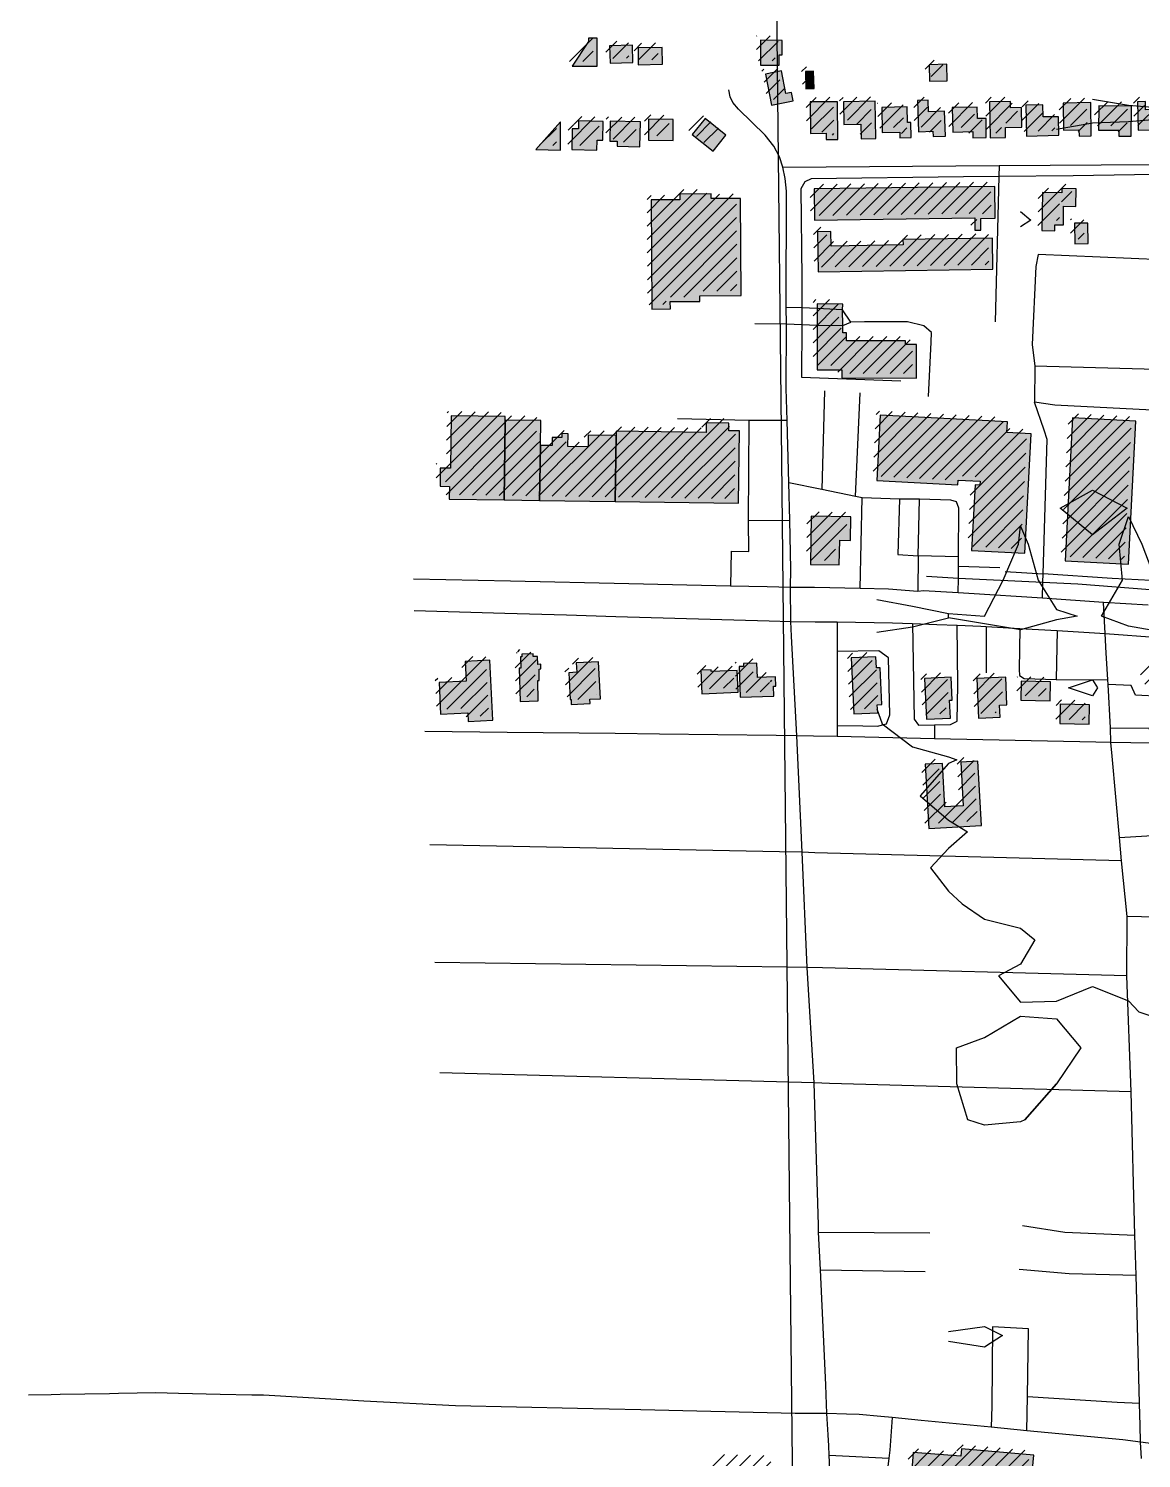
# Model space of a CAD drawing. Extents: x 6576311 to 6728256, y 2029764 to 2237541.
# Drawn here: x 6666566 to 6668423, y 2176380 to 2178765 of the extents above; entities that cross this region are included whole.
import ezdxf

# ---------------------------------------------------------------- set-up
doc = ezdxf.new("R2010")
doc.units = 21
for name, color, linetype in [('BUILDINGS', 9, 'Continuous'), ('CL_LOCAL', 4, 'Continuous'), ('CL_MAJOR', 2, 'Continuous'), ('CL_TRAIL', 6, 'Continuous'), ('CONTOUR_INDEX', 150, 'Continuous'), ('PLSS_QQ', 8, 'Continuous'), ('PLSS_SECTION', 7, 'Continuous')]:
    doc.layers.add(name, color=color, linetype=linetype)

msp = doc.modelspace()

# ---------------------------------------------------------------- hatches: boundary and pattern name
at = {"layer": 'BUILDINGS_HATCH'}
for points in [[(6667473, 2178702.5), (6667515, 2178702.6), (6667514.8, 2178748.9), (6667500.3, 2178748.8), (6667500.3, 2178743.4)], [(6667535.5, 2178736.2), (6667536.5, 2178707.1), (6667574.5, 2178708.4), (6667573.5, 2178737.5)], [(6667787.5, 2178703.8), (6667818.4, 2178703.9), (6667818.4, 2178721.4), (6667823.2, 2178721.4), (6667823.4, 2178745.4), (6667787.3, 2178745.6)], [(6667582.9, 2178732.8), (6667583.3, 2178704.7), (6667623.6, 2178705.6), (6667623.2, 2178733.7)], [(6667795.8, 2178689.2), (6667805.9, 2178637.2), (6667841.9, 2178644.3), (6667839, 2178658.5), (6667829.7, 2178656.6), (6667822.2, 2178694.4)], [(6667862.4, 2178693.5), (6667863.1, 2178664.7), (6667876.7, 2178665.2), (6667876, 2178693.9)], [(6668068.6, 2178704.6), (6668069.5, 2178677.2), (6668099, 2178678.1), (6668098.3, 2178705.4)], [(6667870, 2178642.6), (6667870.8, 2178590.1), (6667896.6, 2178590.6), (6667896.7, 2178580), (6667916.5, 2178580.1), (6667915.7, 2178643.1)], [(6667925.9, 2178642.8), (6667926.6, 2178604.9), (6667954.7, 2178605.4), (6667955.4, 2178581.4), (6667979.7, 2178581.8), (6667978.4, 2178643.7)], [(6668049, 2178645.1), (6668050.9, 2178593), (6668075, 2178593.9), (6668075.3, 2178584.8), (6668096, 2178585.6), (6668094.4, 2178627.1), (6668067.8, 2178626.3), (6668067.1, 2178645.9)], [(6668169.2, 2178643.1), (6668170.6, 2178583), (6668196.4, 2178583.4), (6668196.1, 2178599.8), (6668223.3, 2178600.7), (6668222.9, 2178633.4), (6668204.4, 2178633), (6668204.4, 2178643.6)], [(6668292.3, 2178640.7), (6668293.1, 2178595.5), (6668318.6, 2178596), (6668318.9, 2178585.8), (6668339.3, 2178586.2), (6668338.3, 2178641.6)], [(6668416.2, 2178643), (6668417.3, 2178595.6), (6668493.9, 2178597.1), (6668493.4, 2178630.9), (6668429.9, 2178629.6), (6668429.6, 2178643.4)], [(6667989.5, 2178633.2), (6667990.5, 2178591.7), (6668019.7, 2178592.5), (6668020, 2178582.7), (6668038.7, 2178583.2), (6668038.1, 2178608.3), (6668032.7, 2178608.3), (6668032, 2178634.5)], [(6668107.4, 2178633.3), (6668108.2, 2178592.5), (6668141.6, 2178593.1), (6668141.7, 2178582.9), (6668164.1, 2178583.3), (6668163.7, 2178615), (6668149.5, 2178614.9), (6668149.1, 2178634.2)], [(6668230.2, 2178637.1), (6668231.3, 2178585.8), (6668285.4, 2178587.1), (6668284.8, 2178618), (6668258.9, 2178617.6), (6668258.6, 2178637.6)], [(6668351.5, 2178595.7), (6668385.5, 2178595.5), (6668385.3, 2178585.7), (6668406, 2178585.4), (6668406.3, 2178635.7), (6668351.9, 2178636.2)], [(6667412.6, 2178563.1), (6667453.4, 2178562.5), (6667453.8, 2178609.5)], [(6667472.4, 2178563.3), (6667514.1, 2178562.4), (6667514.6, 2178578.8), (6667524.3, 2178578.9), (6667525, 2178610.2), (6667483.6, 2178611.1), (6667483.4, 2178597.6), (6667473.1, 2178597.9)], [(6667535.9, 2178577.4), (6667548.1, 2178577.1), (6667547.9, 2178568.8), (6667585.9, 2178567.8), (6667586.8, 2178609.7), (6667536.6, 2178610.6)], [(6667600.3, 2178578.8), (6667641.4, 2178578.6), (6667641.5, 2178613.2), (6667600.4, 2178613.8)], [(6667673.4, 2178588.6), (6667708.1, 2178560.7), (6667729.6, 2178587), (6667694.9, 2178615.2)], [(6667876.9, 2178497.6), (6667877.6, 2178445.6), (6668145.1, 2178449.2), (6668145.1, 2178428.8), (6668155.1, 2178428.8), (6668155, 2178448.5), (6668178.8, 2178449), (6668178.3, 2178501.8)], [(6668256.9, 2178428.2), (6668278.2, 2178427.9), (6668278.4, 2178437.7), (6668292.9, 2178437.8), (6668293, 2178468.8), (6668313.7, 2178468.5), (6668313.9, 2178498), (6668290.4, 2178498.2), (6668290.4, 2178491.3), (6668257.8, 2178491.9)], [(6667604.7, 2178479.4), (6667605.7, 2178296.9), (6667636.9, 2178297.4), (6667636.8, 2178309.8), (6667685.9, 2178310), (6667685.9, 2178319.5), (6667754.8, 2178320.1), (6667753.8, 2178481.8), (6667704.8, 2178481.6), (6667704.7, 2178489.3), (6667652.8, 2178489.1), (6667652.9, 2178479.6)], [(6667882.5, 2178426.3), (6667883.7, 2178359.6), (6668175.2, 2178363.7), (6668174.4, 2178415.5), (6668025, 2178413), (6668025.3, 2178404.3), (6667905, 2178402.3), (6667904.7, 2178426.4)], [(6668311.3, 2178440.4), (6668311.7, 2178406.2), (6668334.1, 2178406.6), (6668333.7, 2178440.5)], [(6667881.8, 2178195.7), (6667922.9, 2178195.9), (6667923, 2178182.4), (6668047.5, 2178182.2), (6668047.8, 2178238.3), (6668029.1, 2178238.2), (6668029.1, 2178244), (6667930.6, 2178244.4), (6667930.6, 2178257.8), (6667924.6, 2178257.8), (6667924.6, 2178269.8), (6667924.3, 2178296.2), (6667924.7, 2178305.5), (6667881.9, 2178305.7), (6667881.9, 2178298.4), (6667881.6, 2178270.5)], [(6667252.6, 2178001.7), (6667268.3, 2178001.5), (6667268, 2177980.3), (6667359.4, 2177979.1), (6667361.3, 2178112.2), (6667361.4, 2178118), (6667271, 2178119.3), (6667269.8, 2178031.8), (6667253, 2178032)], [(6667981.4, 2178011.2), (6668116.5, 2178004.2), (6668116.9, 2178012), (6668153.6, 2178010.1), (6668153.2, 2178003.7), (6668145.3, 2178004.1), (6668139.6, 2177894.5), (6668228.5, 2177889.9), (6668238.8, 2178089.1), (6668198.4, 2178091.2), (6668199.4, 2178109.2), (6667987.1, 2178120.1)], [(6668295.6, 2177877.5), (6668401.1, 2177871.9), (6668413.8, 2178110.3), (6668308.2, 2178115.8)], [(6667359.4, 2177979.1), (6667418.7, 2177978.2), (6667420, 2178069.8), (6667420.6, 2178111.4), (6667361.3, 2178112.2)], [(6667544.8, 2177976.5), (6667750.7, 2177973.6), (6667752.4, 2178094.1), (6667734.5, 2178094.3), (6667734.6, 2178107.1), (6667696.6, 2178107.6), (6667696.4, 2178091.5), (6667546.5, 2178093.6), (6667546.4, 2178086.5)], [(6667418.7, 2177978.2), (6667544.8, 2177976.5), (6667546.4, 2178086.5), (6667499.9, 2178087.1), (6667499.7, 2178067.7), (6667465.9, 2178068.2), (6667466.2, 2178089.3), (6667455.8, 2178089.5), (6667455.6, 2178083.1), (6667439.9, 2178083.3), (6667439.7, 2178069.5), (6667420, 2178069.8)], [(6667870.6, 2177871.3), (6667918.8, 2177870.5), (6667919.5, 2177911.7), (6667937.6, 2177911.4), (6667938.3, 2177950.8), (6667872, 2177951.9)], [(6667251, 2177674.2), (6667253.5, 2177621.5), (6667298.7, 2177623.7), (6667299.3, 2177609.5), (6667340.6, 2177611.5), (6667335.7, 2177711.6), (6667294.7, 2177709.6), (6667296.4, 2177676.4)], [(6667384.5, 2177698.6), (6667386.1, 2177642.9), (6667416.5, 2177643.8), (6667415.6, 2177677.5), (6667418.2, 2177677.6), (6667417.7, 2177696.9), (6667421, 2177697), (6667420.7, 2177704.8), (6667415.5, 2177704.6), (6667415.1, 2177717.9), (6667408.2, 2177717.8), (6667408, 2177722.3), (6667389.1, 2177721.8), (6667389.2, 2177717.1), (6667386.8, 2177717), (6667387.3, 2177698.6)], [(6667938.6, 2177715.3), (6667943.2, 2177622.1), (6667982.9, 2177624.1), (6667982.2, 2177637.1), (6667990, 2177637.5), (6667987, 2177699), (6667980.9, 2177698.7), (6667980, 2177717.3)], [(6667467.4, 2177690.7), (6667469.6, 2177645.9), (6667471.2, 2177646), (6667471.6, 2177637.9), (6667502.8, 2177639.4), (6667502.4, 2177646.5), (6667520.3, 2177647.3), (6667517.2, 2177708.9), (6667479.8, 2177707.1), (6667480.6, 2177691.4)], [(6667687.7, 2177694.9), (6667689.4, 2177655.5), (6667750, 2177658.1), (6667748.5, 2177694.5), (6667704.8, 2177692.6), (6667704.7, 2177695.6)], [(6667751.5, 2177701), (6667753.3, 2177649.9), (6667809.5, 2177651.9), (6667809, 2177668.2), (6667813, 2177668.3), (6667812.5, 2177683.9), (6667782.1, 2177682.8), (6667781.2, 2177706.7), (6667758.9, 2177705.9), (6667759.1, 2177701.2)], [(6668060.8, 2177681.1), (6668064.4, 2177613.1), (6668104.4, 2177615.2), (6668102.8, 2177645), (6668107.3, 2177645.2), (6668105.3, 2177683.5)], [(6668148.2, 2177680.9), (6668151.3, 2177615.1), (6668187.2, 2177616.7), (6668186.3, 2177636.6), (6668198.6, 2177637.2), (6668196.5, 2177683.1)], [(6668221.8, 2177644.9), (6668270.4, 2177643.9), (6668271, 2177675.7), (6668222.4, 2177676.7)], [(6668286.9, 2177605.8), (6668335.5, 2177604.9), (6668336.1, 2177637.2), (6668287.5, 2177638.1)], [(6668062.3, 2177538), (6668068.4, 2177431.1), (6668156.2, 2177436), (6668150.2, 2177543.2), (6668121.4, 2177541.5), (6668125.5, 2177468.8), (6668095.1, 2177467.1), (6668091, 2177539.6)], [(6668034.7, 2176296.3), (6668064.7, 2176294.1), (6668061.5, 2176251.2), (6668092.2, 2176248.9), (6668094.3, 2176277.2), (6668111.2, 2176275.9), (6668109, 2176247.4), (6668229.6, 2176237.7), (6668243.3, 2176386), (6668122.5, 2176396.6), (6668121.6, 2176384), (6668041.8, 2176390)]]:
    msp.add_hatch(color=251, dxfattribs=at).paths.add_polyline_path(points)
at = {"layer": 'BUILDINGS_SHADOW'}
h = msp.add_hatch(dxfattribs=at)
h.set_pattern_fill('ANSI31', scale=5)
h.paths.add_polyline_path([(6667466.3, 2178709.9), (6667508.2, 2178710), (6667508, 2178756.3), (6667493.6, 2178756.2), (6667493.6, 2178750.8)])
h = msp.add_hatch(dxfattribs=at)
h.set_pattern_fill('ANSI31', scale=5)
h.paths.add_polyline_path([(6667528.8, 2178743.6), (6667529.8, 2178714.5), (6667567.8, 2178715.7), (6667566.8, 2178744.9)])
h = msp.add_hatch(dxfattribs=at)
h.set_pattern_fill('ANSI31', scale=5)
h.paths.add_polyline_path([(6667576.2, 2178740.2), (6667576.6, 2178712.1), (6667616.8, 2178713), (6667616.4, 2178741.1)])
h = msp.add_hatch(dxfattribs=at)
h.set_pattern_fill('ANSI31', scale=5)
h.paths.add_polyline_path([(6667780.8, 2178711.1), (6667811.7, 2178711.3), (6667811.6, 2178728.8), (6667816.4, 2178728.8), (6667816.6, 2178752.8), (6667780.6, 2178753)])
h = msp.add_hatch(dxfattribs=at)
h.set_pattern_fill('ANSI31', scale=5)
h.paths.add_polyline_path([(6668061.8, 2178711.9), (6668062.8, 2178684.6), (6668092.3, 2178685.5), (6668091.6, 2178712.8)])
h = msp.add_hatch(dxfattribs=at)
h.set_pattern_fill('ANSI31', scale=5)
h.paths.add_polyline_path([(6667789.1, 2178696.6), (6667799.2, 2178644.6), (6667835.2, 2178651.6), (6667832.3, 2178665.8), (6667822.9, 2178664), (6667815.4, 2178701.8)])
h = msp.add_hatch(dxfattribs=at)
h.set_pattern_fill('ANSI31', scale=5)
h.paths.add_polyline_path([(6667855.7, 2178700.9), (6667856.4, 2178672.1), (6667870, 2178672.5), (6667869.3, 2178701.3)])
h = msp.add_hatch(dxfattribs=at)
h.set_pattern_fill('ANSI31', scale=5)
h.paths.add_polyline_path([(6667863.3, 2178649.9), (6667864.1, 2178597.5), (6667889.9, 2178598), (6667889.9, 2178587.4), (6667909.8, 2178587.5), (6667908.9, 2178650.5)])
h = msp.add_hatch(dxfattribs=at)
h.set_pattern_fill('ANSI31', scale=5)
h.paths.add_polyline_path([(6667919.1, 2178650.2), (6667919.9, 2178612.3), (6667947.9, 2178612.8), (6667948.6, 2178588.7), (6667973, 2178589.2), (6667971.6, 2178651.1)])
h = msp.add_hatch(dxfattribs=at)
h.set_pattern_fill('ANSI31', scale=5)
h.paths.add_polyline_path([(6667982.7, 2178640.6), (6667983.7, 2178599.1), (6668012.9, 2178599.9), (6668013.3, 2178590.1), (6668032, 2178590.5), (6668031.3, 2178615.7), (6668025.9, 2178615.6), (6668025.2, 2178641.9)])
h = msp.add_hatch(dxfattribs=at)
h.set_pattern_fill('ANSI31', scale=5)
h.paths.add_polyline_path([(6668042.2, 2178652.5), (6668044.1, 2178600.4), (6668068.2, 2178601.2), (6668068.6, 2178592.1), (6668089.3, 2178593), (6668087.7, 2178634.5), (6668061, 2178633.6), (6668060.4, 2178653.3)])
h = msp.add_hatch(dxfattribs=at)
h.set_pattern_fill('ANSI31', scale=5)
h.paths.add_polyline_path([(6668100.7, 2178640.7), (6668101.4, 2178599.9), (6668134.9, 2178600.4), (6668134.9, 2178590.2), (6668157.3, 2178590.7), (6668156.9, 2178622.4), (6668142.7, 2178622.3), (6668142.4, 2178641.6)])
h = msp.add_hatch(dxfattribs=at)
h.set_pattern_fill('ANSI31', scale=5)
h.paths.add_polyline_path([(6668162.5, 2178650.4), (6668163.9, 2178590.4), (6668189.7, 2178590.8), (6668189.3, 2178607.2), (6668216.5, 2178608.1), (6668216.1, 2178640.8), (6668197.7, 2178640.4), (6668197.6, 2178650.9)])
h = msp.add_hatch(dxfattribs=at)
h.set_pattern_fill('ANSI31', scale=5)
h.paths.add_polyline_path([(6668223.5, 2178644.5), (6668224.5, 2178593.2), (6668278.7, 2178594.5), (6668278, 2178625.4), (6668252.2, 2178625), (6668251.8, 2178645)])
h = msp.add_hatch(dxfattribs=at)
h.set_pattern_fill('ANSI31', scale=5)
h.paths.add_polyline_path([(6668285.6, 2178648), (6668286.3, 2178602.9), (6668311.8, 2178603.3), (6668312.2, 2178593.2), (6668332.6, 2178593.6), (6668331.5, 2178649)])
h = msp.add_hatch(dxfattribs=at)
h.set_pattern_fill('ANSI31', scale=5)
h.paths.add_polyline_path([(6668344.7, 2178603.1), (6668378.8, 2178602.9), (6668378.5, 2178593.1), (6668399.2, 2178592.8), (6668399.6, 2178643), (6668345.1, 2178643.5)])
h = msp.add_hatch(dxfattribs=at)
h.set_pattern_fill('ANSI31', scale=5)
h.paths.add_polyline_path([(6668409.5, 2178650.4), (6668410.5, 2178603), (6668487.1, 2178604.4), (6668486.7, 2178638.3), (6668423.2, 2178636.9), (6668422.8, 2178650.8)])
h = msp.add_hatch(dxfattribs=at)
h.set_pattern_fill('ANSI31', scale=5)
h.paths.add_polyline_path([(6667405.9, 2178570.5), (6667446.7, 2178569.9), (6667447.1, 2178616.9)])
h = msp.add_hatch(dxfattribs=at)
h.set_pattern_fill('ANSI31', scale=5)
h.paths.add_polyline_path([(6667465.7, 2178570.7), (6667507.4, 2178569.8), (6667507.9, 2178586.2), (6667517.5, 2178586.2), (6667518.2, 2178617.6), (6667476.8, 2178618.5), (6667476.6, 2178605), (6667466.4, 2178605.3)])
h = msp.add_hatch(dxfattribs=at)
h.set_pattern_fill('ANSI31', scale=5)
h.paths.add_polyline_path([(6667529.2, 2178584.8), (6667541.4, 2178584.5), (6667541.1, 2178576.1), (6667579.1, 2178575.2), (6667580.1, 2178617.1), (6667529.9, 2178618)])
h = msp.add_hatch(dxfattribs=at)
h.set_pattern_fill('ANSI31', scale=5)
h.paths.add_polyline_path([(6667593.5, 2178586.2), (6667634.7, 2178586), (6667634.8, 2178620.6), (6667593.7, 2178621.1)])
h = msp.add_hatch(dxfattribs=at)
h.set_pattern_fill('ANSI31', scale=5)
h.paths.add_polyline_path([(6667666.7, 2178596), (6667701.4, 2178568), (6667722.8, 2178594.4), (6667688.1, 2178622.6)])
h = msp.add_hatch(dxfattribs=at)
h.set_pattern_fill('ANSI31', scale=5)
h.paths.add_polyline_path([(6667870.1, 2178505), (6667870.9, 2178452.9), (6668138.3, 2178456.6), (6668138.4, 2178436.2), (6668148.3, 2178436.2), (6668148.2, 2178455.9), (6668172.1, 2178456.4), (6668171.6, 2178509.2)])
h = msp.add_hatch(dxfattribs=at)
h.set_pattern_fill('ANSI31', scale=5)
h.paths.add_polyline_path([(6668250.1, 2178435.6), (6668271.4, 2178435.3), (6668271.7, 2178445.1), (6668286.1, 2178445.2), (6668286.3, 2178476.1), (6668307, 2178475.9), (6668307.1, 2178505.4), (6668283.6, 2178505.6), (6668283.6, 2178498.7), (6668251, 2178499.3)])
h = msp.add_hatch(dxfattribs=at)
h.set_pattern_fill('ANSI31', scale=5)
h.paths.add_polyline_path([(6667597.9, 2178486.8), (6667598.9, 2178304.3), (6667630.1, 2178304.8), (6667630.1, 2178317.2), (6667679.2, 2178317.4), (6667679.1, 2178326.9), (6667748, 2178327.5), (6667747.1, 2178489.2), (6667698, 2178489), (6667698, 2178496.7), (6667646.1, 2178496.4), (6667646.1, 2178487)])
h = msp.add_hatch(dxfattribs=at)
h.set_pattern_fill('ANSI31', scale=5)
h.paths.add_polyline_path([(6667875.8, 2178433.6), (6667876.9, 2178367), (6668168.4, 2178371.1), (6668167.7, 2178422.8), (6668018.2, 2178420.4), (6668018.5, 2178411.7), (6667898.3, 2178409.7), (6667897.9, 2178433.7)])
h = msp.add_hatch(dxfattribs=at)
h.set_pattern_fill('ANSI31', scale=5)
h.paths.add_polyline_path([(6668304.5, 2178447.8), (6668305, 2178413.6), (6668327.4, 2178414), (6668327, 2178447.9)])
h = msp.add_hatch(dxfattribs=at)
h.set_pattern_fill('ANSI31', scale=5)
h.paths.add_polyline_path([(6667875, 2178203.1), (6667916.2, 2178203.3), (6667916.2, 2178189.8), (6668040.7, 2178189.6), (6668041.1, 2178245.7), (6668022.3, 2178245.6), (6668022.3, 2178251.4), (6667923.9, 2178251.7), (6667923.8, 2178265.2), (6667917.9, 2178265.2), (6667917.9, 2178277.2), (6667917.6, 2178303.6), (6667918, 2178312.9), (6667875.1, 2178313.1), (6667875.2, 2178305.7), (6667874.9, 2178277.9)])
h = msp.add_hatch(dxfattribs=at)
h.set_pattern_fill('ANSI31', scale=5)
h.paths.add_polyline_path([(6667245.8, 2178009.1), (6667261.6, 2178008.9), (6667261.3, 2177987.7), (6667352.7, 2177986.4), (6667354.6, 2178119.6), (6667354.7, 2178125.4), (6667264.2, 2178126.7), (6667263, 2178039.2), (6667246.3, 2178039.4)])
h = msp.add_hatch(dxfattribs=at)
h.set_pattern_fill('ANSI31', scale=5)
h.paths.add_polyline_path([(6667352.7, 2177986.4), (6667412, 2177985.6), (6667413.3, 2178077.2), (6667413.8, 2178118.8), (6667354.6, 2178119.6)])
h = msp.add_hatch(dxfattribs=at)
h.set_pattern_fill('ANSI31', scale=5)
h.paths.add_polyline_path([(6667974.7, 2178018.5), (6668109.8, 2178011.6), (6668110.2, 2178019.4), (6668146.8, 2178017.5), (6668146.5, 2178011), (6668138.6, 2178011.5), (6668132.9, 2177901.9), (6668221.7, 2177897.3), (6668232.1, 2178096.5), (6668191.7, 2178098.6), (6668192.6, 2178116.6), (6667980.4, 2178127.5)])
h = msp.add_hatch(dxfattribs=at)
h.set_pattern_fill('ANSI31', scale=5)
h.paths.add_polyline_path([(6668288.8, 2177884.9), (6668394.4, 2177879.3), (6668407.1, 2178117.7), (6668301.5, 2178123.2)])
h = msp.add_hatch(dxfattribs=at)
h.set_pattern_fill('ANSI31', scale=5)
h.paths.add_polyline_path([(6667412, 2177985.6), (6667538.1, 2177983.8), (6667539.6, 2178093.9), (6667493.2, 2178094.5), (6667492.9, 2178075.1), (6667459.2, 2178075.6), (6667459.5, 2178096.7), (6667449, 2178096.9), (6667448.9, 2178090.4), (6667433.1, 2178090.7), (6667432.9, 2178076.9), (6667413.3, 2178077.2)])
h = msp.add_hatch(dxfattribs=at)
h.set_pattern_fill('ANSI31', scale=5)
h.paths.add_polyline_path([(6667538.1, 2177983.8), (6667743.9, 2177981), (6667745.6, 2178101.4), (6667727.7, 2178101.7), (6667727.9, 2178114.5), (6667689.9, 2178115), (6667689.6, 2178098.9), (6667539.7, 2178101), (6667539.6, 2178093.9)])
h = msp.add_hatch(dxfattribs=at)
h.set_pattern_fill('ANSI31', scale=5)
h.paths.add_polyline_path([(6667863.9, 2177878.7), (6667912.1, 2177877.8), (6667912.7, 2177919), (6667930.9, 2177918.7), (6667931.5, 2177958.2), (6667865.2, 2177959.3)])
h = msp.add_hatch(dxfattribs=at)
h.set_pattern_fill('ANSI31', scale=5)
h.paths.add_polyline_path([(6667244.2, 2177681.6), (6667246.8, 2177628.9), (6667291.9, 2177631.1), (6667292.6, 2177616.9), (6667333.9, 2177618.9), (6667328.9, 2177719), (6667288, 2177717), (6667289.6, 2177683.8)])
h = msp.add_hatch(dxfattribs=at)
h.set_pattern_fill('ANSI31', scale=5)
h.paths.add_polyline_path([(6667377.8, 2177706), (6667379.4, 2177650.3), (6667409.8, 2177651.1), (6667408.8, 2177684.9), (6667411.5, 2177684.9), (6667410.9, 2177704.2), (6667414.2, 2177704.4), (6667414, 2177712.2), (6667408.7, 2177712), (6667408.4, 2177725.3), (6667401.4, 2177725.1), (6667401.3, 2177729.7), (6667382.3, 2177729.2), (6667382.4, 2177724.5), (6667380.1, 2177724.4), (6667380.6, 2177706)])
h = msp.add_hatch(dxfattribs=at)
h.set_pattern_fill('ANSI31', scale=5)
h.paths.add_polyline_path([(6667460.6, 2177698.1), (6667462.8, 2177653.3), (6667464.4, 2177653.4), (6667464.8, 2177645.3), (6667496, 2177646.8), (6667495.7, 2177653.9), (6667513.6, 2177654.7), (6667510.5, 2177716.3), (6667473.1, 2177714.4), (6667473.9, 2177698.7)])
h = msp.add_hatch(dxfattribs=at)
h.set_pattern_fill('ANSI31', scale=5)
h.paths.add_polyline_path([(6667744.7, 2177708.4), (6667746.6, 2177657.3), (6667802.8, 2177659.3), (6667802.2, 2177675.6), (6667806.3, 2177675.7), (6667805.7, 2177691.3), (6667775.3, 2177690.2), (6667774.4, 2177714.1), (6667752.1, 2177713.3), (6667752.3, 2177708.6)])
h = msp.add_hatch(dxfattribs=at)
h.set_pattern_fill('ANSI31', scale=5)
h.paths.add_polyline_path([(6667931.8, 2177722.7), (6667936.5, 2177629.5), (6667976.1, 2177631.5), (6667975.5, 2177644.5), (6667983.2, 2177644.9), (6667980.2, 2177706.4), (6667974.1, 2177706.1), (6667973.2, 2177724.7)])
h = msp.add_hatch(dxfattribs=at)
h.set_pattern_fill('ANSI31', scale=5)
h.paths.add_polyline_path([(6667681, 2177702.3), (6667682.7, 2177662.9), (6667743.3, 2177665.5), (6667741.7, 2177701.9), (6667698.1, 2177700), (6667697.9, 2177703)])
h = msp.add_hatch(dxfattribs=at)
h.set_pattern_fill('ANSI31', scale=5)
h.paths.add_polyline_path([(6668054.1, 2177688.5), (6668057.7, 2177620.4), (6668097.6, 2177622.5), (6668096, 2177652.4), (6668100.6, 2177652.6), (6668098.6, 2177690.9)])
h = msp.add_hatch(dxfattribs=at)
h.set_pattern_fill('ANSI31', scale=5)
h.paths.add_polyline_path([(6668141.5, 2177688.3), (6668144.6, 2177622.4), (6668180.4, 2177624.1), (6668179.5, 2177644), (6668191.9, 2177644.6), (6668189.7, 2177690.5)])
h = msp.add_hatch(dxfattribs=at)
h.set_pattern_fill('ANSI31', scale=5)
h.paths.add_polyline_path([(6668421.1, 2177672.1), (6668448.9, 2177671.2), (6668465.3, 2177671.1), (6668465.1, 2177663.9), (6668485.6, 2177663.5), (6668486.4, 2177700.3), (6668448.6, 2177701.1), (6668421.7, 2177701.7)])
h = msp.add_hatch(dxfattribs=at)
h.set_pattern_fill('ANSI31', scale=5)
h.paths.add_polyline_path([(6668215, 2177652.3), (6668263.6, 2177651.3), (6668264.3, 2177683.1), (6668215.7, 2177684.1)])
h = msp.add_hatch(dxfattribs=at)
h.set_pattern_fill('ANSI31', scale=5)
h.paths.add_polyline_path([(6668280.2, 2177613.2), (6668328.8, 2177612.3), (6668329.4, 2177644.6), (6668280.8, 2177645.5)])
h = msp.add_hatch(dxfattribs=at)
h.set_pattern_fill('ANSI31', scale=5)
h.paths.add_polyline_path([(6668055.6, 2177545.4), (6668061.6, 2177438.5), (6668149.5, 2177443.4), (6668143.4, 2177550.5), (6668114.6, 2177548.9), (6668118.7, 2177476.2), (6668088.4, 2177474.5), (6668084.3, 2177547)])
h = msp.add_hatch(dxfattribs=at)
h.set_pattern_fill('ANSI31', scale=5)
h.paths.add_polyline_path([(6668027.9, 2176303.7), (6668058, 2176301.4), (6668054.7, 2176258.6), (6668085.4, 2176256.2), (6668087.6, 2176284.6), (6668104.5, 2176283.3), (6668102.3, 2176254.8), (6668222.9, 2176245.1), (6668236.6, 2176393.4), (6668115.8, 2176404), (6668114.8, 2176391.4), (6668035.1, 2176397.4)])
h = msp.add_hatch(dxfattribs=at)
h.set_pattern_fill('ANSI31', scale=5)
h.paths.add_polyline_path([(6667704, 2176310.9), (6667742, 2176310), (6667803.2, 2176308.6), (6667803.5, 2176321), (6667804.9, 2176384.6), (6667705.5, 2176387.4)])

# ---------------------------------------------------------------- linework, layer by layer
at = {"layer": 'BUILDINGS'}
for points in [[(6667473, 2178702.5), (6667515, 2178702.6), (6667514.8, 2178748.9), (6667500.3, 2178748.8), (6667500.3, 2178743.4)], [(6667535.5, 2178736.2), (6667536.5, 2178707.1), (6667574.5, 2178708.4), (6667573.5, 2178737.5), (6667535.5, 2178736.2)], [(6667787.5, 2178703.8), (6667818.4, 2178703.9), (6667818.4, 2178721.4), (6667823.2, 2178721.4), (6667823.4, 2178745.4), (6667787.3, 2178745.6), (6667787.5, 2178703.8)], [(6667582.9, 2178732.8), (6667583.3, 2178704.7), (6667623.6, 2178705.6), (6667623.2, 2178733.7), (6667582.9, 2178732.8)], [(6667795.8, 2178689.2), (6667805.9, 2178637.2), (6667841.9, 2178644.3), (6667839, 2178658.5), (6667829.7, 2178656.6), (6667822.2, 2178694.4), (6667795.8, 2178689.2)], [(6667862.4, 2178693.5), (6667863.1, 2178664.7), (6667876.7, 2178665.2), (6667876, 2178693.9), (6667862.4, 2178693.5)], [(6668068.6, 2178704.6), (6668069.5, 2178677.2), (6668099, 2178678.1), (6668098.3, 2178705.4), (6668068.6, 2178704.6)], [(6667870, 2178642.6), (6667870.8, 2178590.1), (6667896.6, 2178590.6), (6667896.7, 2178580), (6667916.5, 2178580.1), (6667915.7, 2178643.1), (6667870, 2178642.6)], [(6667925.9, 2178642.8), (6667926.6, 2178604.9), (6667954.7, 2178605.4), (6667955.4, 2178581.4), (6667979.7, 2178581.8), (6667978.4, 2178643.7), (6667925.9, 2178642.8)], [(6668049, 2178645.1), (6668050.9, 2178593), (6668075, 2178593.9), (6668075.3, 2178584.8), (6668096, 2178585.6), (6668094.4, 2178627.1), (6668067.8, 2178626.3), (6668067.1, 2178645.9), (6668049, 2178645.1)], [(6668169.2, 2178643.1), (6668170.6, 2178583), (6668196.4, 2178583.4), (6668196.1, 2178599.8), (6668223.3, 2178600.7), (6668222.9, 2178633.4), (6668204.4, 2178633), (6668204.4, 2178643.6), (6668169.2, 2178643.1)], [(6668292.3, 2178640.7), (6668293.1, 2178595.5), (6668318.6, 2178596), (6668318.9, 2178585.8), (6668339.3, 2178586.2), (6668338.3, 2178641.6), (6668292.3, 2178640.7)], [(6668416.2, 2178643), (6668417.3, 2178595.6), (6668493.9, 2178597.1), (6668493.4, 2178630.9), (6668429.9, 2178629.6), (6668429.6, 2178643.4), (6668416.2, 2178643)], [(6667989.5, 2178633.2), (6667990.5, 2178591.7), (6668019.7, 2178592.5), (6668020, 2178582.7), (6668038.7, 2178583.2), (6668038.1, 2178608.3), (6668032.7, 2178608.3), (6668032, 2178634.5), (6667989.5, 2178633.2)], [(6668107.4, 2178633.3), (6668108.2, 2178592.5), (6668141.6, 2178593.1), (6668141.7, 2178582.9), (6668164.1, 2178583.3), (6668163.7, 2178615), (6668149.5, 2178614.9), (6668149.1, 2178634.2), (6668107.4, 2178633.3)], [(6668230.2, 2178637.1), (6668231.3, 2178585.8), (6668285.4, 2178587.1), (6668284.8, 2178618), (6668258.9, 2178617.6), (6668258.6, 2178637.6), (6668230.2, 2178637.1)], [(6668351.5, 2178595.7), (6668385.5, 2178595.5), (6668385.3, 2178585.7), (6668406, 2178585.4), (6668406.3, 2178635.7), (6668351.9, 2178636.2), (6668351.5, 2178595.7)], [(6667412.6, 2178563.1), (6667453.4, 2178562.5), (6667453.8, 2178609.5), (6667412.6, 2178563.1)], [(6667472.4, 2178563.3), (6667514.1, 2178562.4), (6667514.6, 2178578.8), (6667524.3, 2178578.9), (6667525, 2178610.2), (6667483.6, 2178611.1), (6667483.4, 2178597.6), (6667473.1, 2178597.9), (6667472.4, 2178563.3)], [(6667535.9, 2178577.4), (6667548.1, 2178577.1), (6667547.9, 2178568.8), (6667585.9, 2178567.8), (6667586.8, 2178609.7), (6667536.6, 2178610.6), (6667535.9, 2178577.4)], [(6667600.3, 2178578.8), (6667641.4, 2178578.6), (6667641.5, 2178613.2), (6667600.4, 2178613.8), (6667600.3, 2178578.8)], [(6667673.4, 2178588.6), (6667708.1, 2178560.7), (6667729.6, 2178587), (6667694.9, 2178615.2), (6667673.4, 2178588.6)], [(6667876.9, 2178497.6), (6667877.6, 2178445.6), (6668145.1, 2178449.2), (6668145.1, 2178428.8), (6668155.1, 2178428.8), (6668155, 2178448.5), (6668178.8, 2178449), (6668178.3, 2178501.8), (6667876.9, 2178497.6)], [(6668256.9, 2178428.2), (6668278.2, 2178427.9), (6668278.4, 2178437.7), (6668292.9, 2178437.8), (6668293, 2178468.8), (6668313.7, 2178468.5), (6668313.9, 2178498), (6668290.4, 2178498.2), (6668290.4, 2178491.3), (6668257.8, 2178491.9), (6668256.9, 2178428.2)], [(6667604.7, 2178479.4), (6667605.7, 2178296.9), (6667636.9, 2178297.4), (6667636.8, 2178309.8), (6667685.9, 2178310), (6667685.9, 2178319.5), (6667754.8, 2178320.1), (6667753.8, 2178481.8), (6667704.8, 2178481.6), (6667704.7, 2178489.3), (6667652.8, 2178489.1), (6667652.9, 2178479.6), (6667604.7, 2178479.4)], [(6667882.5, 2178426.3), (6667883.7, 2178359.6), (6668175.2, 2178363.7), (6668174.4, 2178415.5), (6668025, 2178413), (6668025.3, 2178404.3), (6667905, 2178402.3), (6667904.7, 2178426.4), (6667882.5, 2178426.3)], [(6668311.3, 2178440.4), (6668311.7, 2178406.2), (6668334.1, 2178406.6), (6668333.7, 2178440.5), (6668311.3, 2178440.4)], [(6667881.8, 2178195.7), (6667922.9, 2178195.9), (6667923, 2178182.4), (6668047.5, 2178182.2), (6668047.8, 2178238.3), (6668029.1, 2178238.2), (6668029.1, 2178244), (6667930.6, 2178244.4), (6667930.6, 2178257.8), (6667924.6, 2178257.8), (6667924.6, 2178269.8), (6667924.3, 2178296.2), (6667924.7, 2178305.5), (6667881.9, 2178305.7), (6667881.9, 2178298.4), (6667881.6, 2178270.5), (6667881.8, 2178195.7)], [(6667252.6, 2178001.7), (6667268.3, 2178001.5), (6667268, 2177980.3), (6667359.4, 2177979.1), (6667361.3, 2178112.2), (6667361.4, 2178118), (6667271, 2178119.3), (6667269.8, 2178031.8), (6667253, 2178032), (6667252.6, 2178001.7)], [(6667981.4, 2178011.2), (6668116.5, 2178004.2), (6668116.9, 2178012), (6668153.6, 2178010.1), (6668153.2, 2178003.7), (6668145.3, 2178004.1), (6668139.6, 2177894.5), (6668228.5, 2177889.9), (6668238.8, 2178089.1), (6668198.4, 2178091.2), (6668199.4, 2178109.2), (6667987.1, 2178120.1), (6667981.4, 2178011.2)], [(6668295.6, 2177877.5), (6668401.1, 2177871.9), (6668413.8, 2178110.3), (6668308.2, 2178115.8), (6668295.6, 2177877.5)], [(6667359.4, 2177979.1), (6667418.7, 2177978.2), (6667420, 2178069.8), (6667420.6, 2178111.4), (6667361.3, 2178112.2), (6667359.4, 2177979.1)], [(6667544.8, 2177976.5), (6667750.7, 2177973.6), (6667752.4, 2178094.1), (6667734.5, 2178094.3), (6667734.6, 2178107.1), (6667696.6, 2178107.6), (6667696.4, 2178091.5), (6667546.5, 2178093.6), (6667546.4, 2178086.5), (6667544.8, 2177976.5)], [(6667418.7, 2177978.2), (6667544.8, 2177976.5), (6667546.4, 2178086.5), (6667499.9, 2178087.1), (6667499.7, 2178067.7), (6667465.9, 2178068.2), (6667466.2, 2178089.3), (6667455.8, 2178089.5), (6667455.6, 2178083.1), (6667439.9, 2178083.3), (6667439.7, 2178069.5), (6667420, 2178069.8), (6667418.7, 2177978.2)], [(6667870.6, 2177871.3), (6667918.8, 2177870.5), (6667919.5, 2177911.7), (6667937.6, 2177911.4), (6667938.3, 2177950.8), (6667872, 2177951.9), (6667870.6, 2177871.3)], [(6667251, 2177674.2), (6667253.5, 2177621.5), (6667298.7, 2177623.7), (6667299.3, 2177609.5), (6667340.6, 2177611.5), (6667335.7, 2177711.6), (6667294.7, 2177709.6), (6667296.4, 2177676.4), (6667251, 2177674.2)], [(6667384.5, 2177698.6), (6667386.1, 2177642.9), (6667416.5, 2177643.8), (6667415.6, 2177677.5), (6667418.2, 2177677.6), (6667417.7, 2177696.9), (6667421, 2177697), (6667420.7, 2177704.8), (6667415.5, 2177704.6), (6667415.1, 2177717.9), (6667408.2, 2177717.8), (6667408, 2177722.3), (6667389.1, 2177721.8), (6667389.2, 2177717.1), (6667386.8, 2177717), (6667387.3, 2177698.6), (6667384.5, 2177698.6)], [(6667938.6, 2177715.3), (6667943.2, 2177622.1), (6667982.9, 2177624.1), (6667982.2, 2177637.1), (6667990, 2177637.5), (6667987, 2177699), (6667980.9, 2177698.7), (6667980, 2177717.3), (6667938.6, 2177715.3)], [(6667467.4, 2177690.7), (6667469.6, 2177645.9), (6667471.2, 2177646), (6667471.6, 2177637.9), (6667502.8, 2177639.4), (6667502.4, 2177646.5), (6667520.3, 2177647.3), (6667517.2, 2177708.9), (6667479.8, 2177707.1), (6667480.6, 2177691.4), (6667467.4, 2177690.7)], [(6667687.7, 2177694.9), (6667689.4, 2177655.5), (6667750, 2177658.1), (6667748.5, 2177694.5), (6667704.8, 2177692.6), (6667704.7, 2177695.6), (6667687.7, 2177694.9)], [(6667751.5, 2177701), (6667753.3, 2177649.9), (6667809.5, 2177651.9), (6667809, 2177668.2), (6667813, 2177668.3), (6667812.5, 2177683.9), (6667782.1, 2177682.8), (6667781.2, 2177706.7), (6667758.9, 2177705.9), (6667759.1, 2177701.2), (6667751.5, 2177701)], [(6668060.8, 2177681.1), (6668064.4, 2177613.1), (6668104.4, 2177615.2), (6668102.8, 2177645), (6668107.3, 2177645.2), (6668105.3, 2177683.5), (6668060.8, 2177681.1)], [(6668148.2, 2177680.9), (6668151.3, 2177615.1), (6668187.2, 2177616.7), (6668186.3, 2177636.6), (6668198.6, 2177637.2), (6668196.5, 2177683.1), (6668148.2, 2177680.9)], [(6668221.8, 2177644.9), (6668270.4, 2177643.9), (6668271, 2177675.7), (6668222.4, 2177676.7), (6668221.8, 2177644.9)], [(6668286.9, 2177605.8), (6668335.5, 2177604.9), (6668336.1, 2177637.2), (6668287.5, 2177638.1), (6668286.9, 2177605.8)], [(6668062.3, 2177538), (6668068.4, 2177431.1), (6668156.2, 2177436), (6668150.2, 2177543.2), (6668121.4, 2177541.5), (6668125.5, 2177468.8), (6668095.1, 2177467.1), (6668091, 2177539.6), (6668062.3, 2177538)], [(6668034.7, 2176296.3), (6668064.7, 2176294.1), (6668061.5, 2176251.2), (6668092.2, 2176248.9), (6668094.3, 2176277.2), (6668111.2, 2176275.9), (6668109, 2176247.4), (6668229.6, 2176237.7), (6668243.3, 2176386), (6668122.5, 2176396.6), (6668121.6, 2176384), (6668041.8, 2176390), (6668034.7, 2176296.3)]]:
    msp.add_lwpolyline(points, close=True, dxfattribs=at)
at = {"layer": 'CL_LOCAL'}
for points in [[(6667824.5, 2178533.9), (6668185.6, 2178536.4), (6668695.9, 2178540), (6668820.5, 2178542), (6668857.9, 2178542.6)], [(6668185.6, 2178536.4), (6668185.1, 2178518.5), (6668179.1, 2178275.7)], [(6668468.1, 2178195.9), (6668480.1, 2178320.7), (6668478, 2178341.4), (6668475.3, 2178358.5), (6668469.3, 2178368.6), (6668457.4, 2178379.4), (6668250.6, 2178388.1), (6668246.7, 2178368), (6668240.7, 2178238.3), (6668245.2, 2178201.8)], [(6667881.9, 2178298.4), (6667856.2, 2178299.1), (6667830.3, 2178299.7)], [(6667924.3, 2178296.2), (6667881.9, 2178298.4)], [(6667924.6, 2178269.8), (6667938, 2178275.5), (6667924.3, 2178296.2)], [(6667777.9, 2178273.4), (6667830.7, 2178272.8)], [(6667830.7, 2178272.8), (6667856.1, 2178271.7), (6667881.6, 2178270.5)], [(6667881.6, 2178270.5), (6667924.6, 2178269.8)], [(6668072.1, 2178242), (6668072.9, 2178258.3), (6668059.7, 2178269.5), (6668032.8, 2178275.7), (6667960.6, 2178276.1), (6667938, 2178275.5)], [(6668067.8, 2178151.5), (6668072.1, 2178242)], [(6668451.6, 2178120.1), (6668466.7, 2178139), (6668468.1, 2178195.9), (6668245.2, 2178201.8), (6668244.4, 2178141.9)], [(6667893.9, 2178161), (6667889.9, 2177996.2)], [(6667945.8, 2177984.8), (6667953.5, 2178157.7)], [(6668439.2, 2177844.4), (6668445.3, 2177926.8), (6668451.6, 2178120.1), (6668440.9, 2178128.4), (6668278.7, 2178136.8), (6668244.4, 2178141.9)], [(6668258.9, 2177855.8), (6668265.5, 2178079.5), (6668260.6, 2178095.2), (6668244.4, 2178141.9)], [(6667767.1, 2177944.5), (6667768.3, 2178111.4), (6667648.6, 2178114.1)], [(6667831.7, 2178111.2), (6667768.3, 2178111.4)], [(6668117.3, 2177823.8), (6668117.5, 2177848.3), (6668117.7, 2177868.5), (6668117.8, 2177884.1), (6668118.4, 2177965.3), (6668114.6, 2177975.7), (6668105, 2177978.5), (6668052.8, 2177980.1), (6668019.2, 2177980), (6667957.1, 2177982.4), (6667945.8, 2177984.8), (6667889.9, 2177996.2), (6667834.8, 2178007.6)], [(6667953.5, 2177831.2), (6667957.1, 2177982.4)], [(6668019.2, 2177980), (6668016.2, 2177887.7), (6668050.5, 2177885.4)], [(6668050.5, 2177885.4), (6668052.8, 2177980.1)], [(6667738.3, 2177893.4), (6667767.7, 2177892.9), (6667767.1, 2177944.5)], [(6667767.1, 2177944.5), (6667836.2, 2177945.4)], [(6667738.3, 2177893.4), (6667737.5, 2177835.2)], [(6668050.5, 2177885.4), (6668049.6, 2177826.2)], [(6668117.8, 2177884.1), (6668050.5, 2177885.4)], [(6668117.7, 2177868.5), (6668186.4, 2177866.4)], [(6668195.4, 2177859.4), (6668258.9, 2177855.8)], [(6668257.7, 2177815), (6668258.5, 2177841.7), (6668258.9, 2177855.8)], [(6668439.2, 2177844.4), (6668373.9, 2177847.7), (6668258.9, 2177855.8)], [(6668422.9, 2176380), (6668421.4, 2176407.2), (6668420.6, 2176435.7), (6668420.2, 2176453.3), (6668419.6, 2176472.3), (6668414, 2176685.9), (6668412.2, 2176752.9), (6668406, 2176991.5), (6668398.5, 2177185.4), (6668398.9, 2177284.3), (6668389.5, 2177376.9), (6668386.3, 2177415.8), (6668374.2, 2177551.3), (6668372.1, 2177574.3), (6668371.5, 2177598.8), (6668367.3, 2177671), (6668366.7, 2177678.6), (6668365, 2177706.3), (6668364.2, 2177723.5), (6668362.2, 2177756.3), (6668359.6, 2177807.6)], [(6667915.4, 2177775.5), (6667915.3, 2177726.3), (6667915.5, 2177602.9), (6667915.2, 2177584.1)], [(6668040.7, 2177772.8), (6668043.6, 2177613.3), (6668050.7, 2177603.5), (6668077.7, 2177603.8), (6668104.6, 2177604.2), (6668115.7, 2177609.8), (6668116.6, 2177670.3), (6668115.7, 2177769.9)], [(6668163.8, 2177767.6), (6668164.1, 2177690.6)], [(6668220.2, 2177764.4), (6668218.7, 2177696), (6668219.7, 2177686.3), (6668227.2, 2177681.3), (6668280.6, 2177679.3), (6668366.7, 2177678.6)], [(6668282.3, 2177760.9), (6668280.6, 2177679.3)], [(6667915.5, 2177602.9), (6667958.1, 2177602.1), (6667982.6, 2177601.7), (6667997.3, 2177605.5), (6668003.3, 2177620.7), (6668000.8, 2177715.4), (6667984.5, 2177727.4), (6667915.3, 2177726.3)], [(6668455.7, 2177663.8), (6668456.1, 2177651.1), (6668412.9, 2177653.5), (6668405.9, 2177669.2), (6668367.3, 2177671)], [(6668372.1, 2177574.3), (6668346.9, 2177574.8), (6668077.7, 2177580.6), (6667915.2, 2177584.1), (6667875.6, 2177585), (6667847.9, 2177585.6), (6667813.5, 2177586), (6667618.8, 2177588.2), (6667544.7, 2177589.1), (6667364.8, 2177591.1), (6667227.4, 2177592.7)], [(6668077.7, 2177603.8), (6668077.7, 2177580.6)], [(6668371.5, 2177598.8), (6668436, 2177598.3), (6668438.6, 2177573.3), (6668372.1, 2177574.3)], [(6668386.3, 2177415.8), (6668487, 2177422.1), (6668541.9, 2177425.8)], [(6668389.5, 2177376.9), (6667877.9, 2177390.6), (6667856.7, 2177391.2), (6667819.2, 2177392), (6667235.6, 2177403.8)], [(6669036.7, 2177269.9), (6668713.1, 2177277.2), (6668398.9, 2177284.3)], [(6668398.5, 2177185.4), (6667890.9, 2177198.4), (6667865.4, 2177199), (6667831.9, 2177199.5), (6667244, 2177207.6)], [(6668406, 2176991.5), (6667902.3, 2177005.8), (6667876.6, 2177006.5), (6667834.6, 2177007.6), (6667252, 2177023.2)], [(6667884.3, 2176757.9), (6668070.1, 2176756.4)], [(6668224.4, 2176768.7), (6668295.3, 2176757.6), (6668412.2, 2176752.9)], [(6667887.4, 2176694.6), (6668062.3, 2176692.1)], [(6668218.9, 2176696.2), (6668302.3, 2176689), (6668414, 2176685.9)], [(6668231.8, 2176426.6), (6668232.7, 2176483.7), (6668234.6, 2176596.3), (6668174.6, 2176599.6), (6668173.4, 2176467.3), (6668172.4, 2176432.2)], [(6668446.8, 2176404), (6668421.4, 2176407.2), (6668392.1, 2176411.2), (6668374.3, 2176412.9), (6668231.8, 2176426.6), (6668172.4, 2176432.2), (6668055.2, 2176443.5), (6668006.9, 2176448.4), (6667987.9, 2176450.3), (6667951.7, 2176453.4), (6667930.8, 2176454), (6667898.2, 2176455.4), (6667862, 2176455.4), (6667844.9, 2176455.4), (6667587.4, 2176461.3), (6667481.8, 2176463.7), (6667278.2, 2176468.3), (6667125.2, 2176475.7), (6667080, 2176478.4), (6666957.8, 2176485.7), (6666938.2, 2176486.1), (6666885.7, 2176487.2), (6666816.1, 2176488.8), (6666778.5, 2176489.6), (6666716.2, 2176488.5), (6666700.9, 2176488.2), (6666618.6, 2176486.7), (6666603.7, 2176486.4), (6666565.9, 2176485.7)], [(6668232.7, 2176483.7), (6668382.5, 2176473.9), (6668419.6, 2176472.3)], [(6668006.9, 2176448.4), (6668003.3, 2176394), (6668001.6, 2176380.7), (6667991.9, 2176302.1), (6667985.5, 2176287.9), (6667954.5, 2176284.1), (6667905.3, 2176286.3)], [(6667902, 2176385.8), (6668001.6, 2176380.7)]]:
    msp.add_lwpolyline(points, dxfattribs=at)
at = {"layer": 'CL_MAJOR'}
for points in [[(6667905.1, 2176312.9), (6667902, 2176385.8), (6667901.4, 2176401.1), (6667900.3, 2176419.6), (6667898.2, 2176455.4), (6667897.1, 2176486.6), (6667896.5, 2176502.9), (6667887.4, 2176694.6), (6667884.3, 2176757.9), (6667883.8, 2176769.3), (6667876.6, 2177006.5), (6667865.4, 2177199), (6667856.7, 2177391.2), (6667847.9, 2177585.6), (6667839.2, 2177751.5), (6667837.8, 2177776.2), (6667837.5, 2177832.9), (6667838, 2177863.3), (6667836.2, 2177945.4), (6667834.8, 2178007.6), (6667831.7, 2178111.2), (6667830.1, 2178164.5), (6667830.7, 2178272.8), (6667830.3, 2178299.7), (6667830.6, 2178494.1), (6667828.6, 2178514.9), (6667824.5, 2178533.9), (6667819, 2178551.3), (6667809.8, 2178569), (6667794.9, 2178587.5), (6667750.6, 2178630.5), (6667741, 2178641.8), (6667736.8, 2178651.3), (6667734.4, 2178663)], [(6668434.1, 2177803.4), (6668359.6, 2177807.6), (6668257.7, 2177815), (6668135.1, 2177822.7), (6668117.3, 2177823.8), (6668059.3, 2177827.5), (6668049.6, 2177826.2), (6668001.1, 2177830), (6667953.5, 2177831.2), (6667877.6, 2177833.1), (6667837.5, 2177832.9), (6667798.5, 2177833.8), (6667737.5, 2177835.2), (6667567.5, 2177838.9), (6667370.1, 2177843.2), (6667208, 2177846.7)], [(6667209.4, 2177794.4), (6667360.9, 2177790), (6667463.4, 2177787), (6667545.9, 2177784.6), (6667801.7, 2177777.1), (6667837.8, 2177776.2), (6667878.6, 2177775.6), (6667915.4, 2177775.5), (6668007.8, 2177774.1), (6668040.7, 2177772.8), (6668081.4, 2177771.4), (6668115.7, 2177769.9), (6668154.7, 2177768.1), (6668163.8, 2177767.6), (6668220.2, 2177764.4), (6668282.3, 2177760.9), (6668362.2, 2177756.3), (6668451.9, 2177749.6), (6668680.7, 2177731.4), (6669036, 2177702.5), (6669098.6, 2177697.4), (6669127.3, 2177692.9), (6669151, 2177687.5)]]:
    msp.add_lwpolyline(points, dxfattribs=at)
at = {"layer": 'CL_TRAIL'}
for points in [[(6668547.4, 2178523.3), (6668309.3, 2178519.7), (6668185.1, 2178518.5), (6668126, 2178518), (6667872, 2178514.3), (6667861, 2178509.7), (6667854.5, 2178498), (6667856.4, 2178348.5), (6667856.2, 2178299.1), (6667856.1, 2178271.7), (6667855.8, 2178183.4), (6668021.3, 2178177.6)], [(6668064.2, 2177851.6), (6668117.5, 2177848.3), (6668258.5, 2177841.7), (6668316.9, 2177838.9), (6668437.4, 2177829.8)]]:
    msp.add_lwpolyline(points, dxfattribs=at)
at = {"layer": 'CONTOUR_INDEX', "elevation": 60}
for points in [[(6668341.2, 2178647.2), (6668401.2, 2178637.2), (6668461.2, 2178632.3)], [(6668461.2, 2178614.5), (6668401.2, 2178609.4), (6668341.2, 2178607.3), (6668281.2, 2178596.9)], [(6668221.2, 2178459.9), (6668238.4, 2178445.3), (6668221.2, 2178434.6)], [(6668341.2, 2177920.6), (6668287.6, 2177965.3), (6668341.2, 2177995), (6668399.2, 2177965.3), (6668341.2, 2177920.6)], [(6668521.2, 2177731), (6668461.2, 2177757.6), (6668401.2, 2177768.4), (6668356.2, 2177785.3), (6668391.2, 2177845.3), (6668385.9, 2177905.3), (6668401.2, 2177951.5), (6668423.5, 2177905.3), (6668446.2, 2177845.3), (6668461.2, 2177836.7), (6668521.2, 2177822.1), (6668547.8, 2177785.3), (6668521.2, 2177731)], [(6668281.2, 2177778.8), (6668221.2, 2177762.5), (6668101.2, 2177782.1), (6668101.2, 2177789.3), (6668161.2, 2177785.3), (6668192.1, 2177845.3), (6668217.9, 2177905.3), (6668221.2, 2177935.3), (6668233.7, 2177905.3), (6668250.4, 2177845.3), (6668281.2, 2177796.2), (6668315.5, 2177785.3), (6668281.2, 2177778.8)], [(6667981.2, 2177812.8), (6668041.2, 2177801.8), (6668101.2, 2177789.3)], [(6667981.2, 2177758.4), (6668041.2, 2177767), (6668101.2, 2177782.1)], [(6668341.2, 2177652.3), (6668301.2, 2177665.3), (6668341.2, 2177678.6), (6668349.5, 2177665.3), (6668341.2, 2177652.3)], [(6667981.2, 2177630.3), (6667990.5, 2177605.3), (6668041.2, 2177567.4), (6668101.2, 2177550.6), (6668114.9, 2177545.3), (6668101.2, 2177539.4), (6668053.7, 2177485.3), (6668101.2, 2177444.7), (6668132.7, 2177425.3), (6668101.2, 2177397.8), (6668070.7, 2177365.3), (6668101.2, 2177326.3), (6668123.9, 2177305.3), (6668161.2, 2177279.8), (6668221.2, 2177264.7), (6668245, 2177245.3), (6668221.2, 2177204.7), (6668184.6, 2177185.3), (6668221.2, 2177141.3), (6668281.2, 2177143), (6668341.2, 2177167.5), (6668401.2, 2177143.6), (6668418.7, 2177125.3), (6668461.2, 2177110.9)], [(6668228.6, 2176945.3), (6668221.2, 2176941.9), (6668161.2, 2176936.4), (6668133, 2176945.3), (6668115.1, 2177005.3), (6668114.6, 2177065.3), (6668161.2, 2177082.5), (6668221.2, 2177117.8), (6668281.2, 2177113.3), (6668321.9, 2177065.3), (6668281.2, 2177005.3), (6668228.6, 2176945.3), (6668281.2, 2177005.3)], [(6668101.2, 2176592), (6668161.2, 2176600.2), (6668191.2, 2176585.3), (6668161.2, 2176566), (6668101.2, 2176575.3)]]:
    msp.add_lwpolyline(points, dxfattribs=at)
at = {"layer": 'PLSS_QQ'}
for points in [[(6667793.2, 2180673.5), (6667807.8, 2179359.2), (6667822.3, 2178044.8), (6667836.4, 2176728.9), (6667850.5, 2175412.9), (6667864.7, 2174096.9), (6667878.8, 2172780.9), (6667894.5, 2171470.9), (6667910.2, 2170160.9), (6667926, 2168850.9), (6667941.7, 2167540.9), (6667961.2, 2166239.2), (6667980.6, 2164937.5), (6668000, 2163635.7), (6668019.5, 2162334), (6669310.2, 2162362.4), (6670594.9, 2162390.8), (6670600.9, 2162390.9), (6671906.1, 2162438.7), (6673211.3, 2162486.6), (6674516.5, 2162534.5), (6675821.6, 2162582.5), (6677082.6, 2162599.4), (6678213.5, 2162613.5)], [(6667793.2, 2180673.5), (6667807.8, 2179359.2), (6667822.3, 2178044.8), (6667836.4, 2176728.9), (6667850.5, 2175412.9), (6667864.7, 2174096.9), (6667878.8, 2172780.9), (6667894.5, 2171470.9), (6667910.2, 2170160.9), (6667926, 2168850.9)]]:
    msp.add_lwpolyline(points, dxfattribs=at)
at = {"layer": 'PLSS_SECTION'}
msp.add_lwpolyline([(6667793.2, 2180673.5), (6667807.8, 2179359.2), (6667822.3, 2178044.8), (6667836.4, 2176728.9), (6667850.5, 2175412.9), (6667864.7, 2174096.9), (6667878.8, 2172780.9), (6667894.5, 2171470.9), (6667910.2, 2170160.9), (6667926, 2168850.9), (6667941.7, 2167540.9), (6667961.2, 2166239.2), (6667980.6, 2164937.5)], dxfattribs=at)
msp.add_lwpolyline([(6667793.2, 2180673.5), (6667807.8, 2179359.2), (6667822.3, 2178044.8), (6667836.4, 2176728.9), (6667850.5, 2175412.9), (6667864.7, 2174096.9), (6667878.8, 2172780.9), (6667894.5, 2171470.9), (6667910.2, 2170160.9), (6667926, 2168850.9), (6667941.7, 2167540.9), (6667961.2, 2166239.2), (6667980.6, 2164937.5)], dxfattribs=at)

doc.saveas('drawing.dxf')
